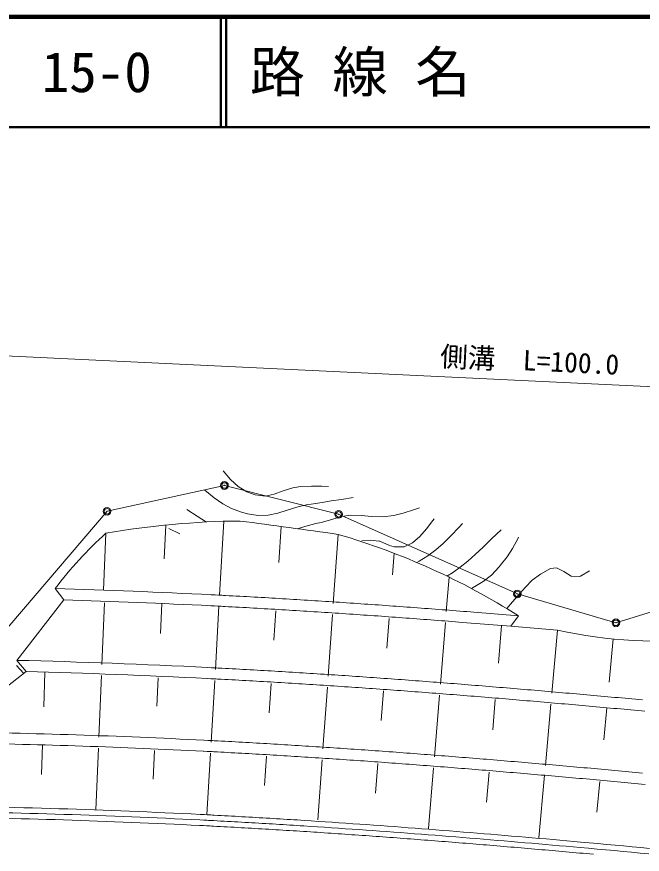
# Model space of a CAD drawing. Units: millimetres, scale not verified. Extents: x 40000 to 1780024, y 20000 to 394439.
# Drawn here: x 159261 to 215937, y 304077 to 380000 of the extents above; entities that cross this region are included whole.
import ezdxf
from ezdxf.enums import TextEntityAlignment as Align

# ---------------------------------------------------------------- set-up
doc = ezdxf.new("R2010")
doc.units = ezdxf.units.MM
doc.header["$LTSCALE"] = 1000
doc.header["$PDMODE"] = 32
doc.header["$PDSIZE"] = 500
for name, color, linetype, lineweight in [('M-BGD', 7, 'Continuous', 13), ('M-BMK-ROW', 30, 'Continuous', 13), ('M-STR-HTXT', 7, 'Continuous', 13), ('M-TTL', 1, 'Continuous', 35), ('M-TTL-LINE', 7, 'Continuous', 50)]:
    doc.layers.add(name, color=color, linetype=linetype, lineweight=lineweight)
doc.layers.add('M-TTL-TXT', color=7, linetype='Continuous')
doc.styles.add('ＭＳ ゴシック', font='')
doc.styles.get('ＭＳ ゴシック').set_extended_font_data('MS Gothic')

msp = doc.modelspace()

# ---------------------------------------------------------------- linework, layer by layer
at = {"layer": 'M-BGD'}
for p, q in [((177959, 338839), (178635, 338051)), ((178635, 338051), (179313, 337421)), ((179313, 337421), (180101, 336937)), ((183406, 337010), (184269, 337291)), ((184269, 337291), (185011, 337404)), ((185011, 337404), (185979, 337446)), ((185979, 337446), (186899, 337434)), ((186899, 337434), (187508, 337404)), ((176315, 337090), (177153, 336396)), ((177153, 336396), (177924, 335850)), ((180101, 336937), (180849, 336655)), ((180849, 336655), (181773, 336546)), ((181773, 336546), (182600, 336713)), ((182600, 336713), (183406, 337010)), ((188679, 336242), (189755, 336405)), ((177924, 335850), (178718, 335421)), ((184649, 335535), (185628, 335771)), ((185628, 335771), (185926, 335822)), ((185926, 335822), (186921, 335975)), ((186921, 335975), (187755, 336102)), ((187755, 336102), (188679, 336242)), ((174671, 335342), (175605, 334712)), ((178718, 335421), (179626, 335078)), ((179626, 335078), (180157, 334928)), ((180157, 334928), (181150, 334774)), ((182051, 334817), (182905, 334998)), ((182905, 334998), (183756, 335258)), ((183756, 335258), (184649, 335535)), ((188689, 334696), (189505, 334824)), ((189505, 334824), (190513, 334797)), ((193419, 334778), (194270, 334984)), ((194270, 334984), (195212, 335300)), ((195212, 335300), (195747, 335490)), ((175605, 334712), (176443, 334196)), ((177642, 327562), (178026, 334260)), ((181150, 334774), (182051, 334817)), ((186361, 334052), (186842, 334158)), ((186842, 334158), (187819, 334428)), ((187819, 334428), (188689, 334696)), ((190513, 334797), (191411, 334681)), ((191411, 334681), (192418, 334657)), ((192418, 334657), (193419, 334778)), ((196374, 333586), (196963, 334347)), ((196963, 334347), (197079, 334491)), ((199349, 333738), (199659, 334075)), ((172613, 330866), (172765, 333922)), ((173027, 333593), (174037, 333137)), ((183224, 333782), (183015, 330529)), ((184701, 333581), (185371, 333786)), ((185371, 333786), (186361, 334052)), ((195771, 332871), (196374, 333586)), ((198598, 332939), (199349, 333738)), ((203155, 333493), (202289, 332665)), ((167127, 328022), (167340, 333178)), ((187941, 326814), (188384, 333078)), ((190541, 332480), (191297, 332543)), ((191297, 332543), (192085, 332462)), ((195112, 332296), (195771, 332871)), ((197910, 332260), (198598, 332939)), ((202289, 332665), (201517, 331919)), ((204190, 331784), (204687, 332724)), ((204687, 332724), (204736, 332827)), ((192085, 332462), (192167, 332445)), ((192167, 332445), (193030, 332079)), ((193030, 332079), (193458, 331942)), ((193458, 331942), (194356, 331955)), ((194356, 331955), (195112, 332296)), ((197234, 331669), (197910, 332260)), ((201517, 331919), (200806, 331247)), ((203694, 331042), (204190, 331784)), ((193444, 331365), (193294, 329399)), ((195716, 330633), (196520, 331137)), ((196520, 331137), (197234, 331669)), ((200806, 331247), (200126, 330641)), ((203071, 330247), (203694, 331042)), ((195514, 330525), (195716, 330633)), ((200126, 330641), (199445, 330093)), ((198732, 329594), (198227, 329296)), ((199445, 330093), (198732, 329594)), ((202263, 329388), (202975, 330130)), ((202975, 330130), (203071, 330247)), ((207619, 329974), (206705, 329479)), ((208159, 330031), (207619, 329974)), ((208825, 329702), (208159, 330031)), ((209487, 329298), (208825, 329702)), ((211168, 329784), (210331, 329290)), ((198434, 329196), (198180, 326077)), ((200769, 328339), (201529, 328809)), ((201529, 328809), (202263, 329388)), ((205977, 328910), (205339, 328263)), ((206705, 329479), (205977, 328910)), ((210225, 329252), (209487, 329298)), ((210331, 329290), (210225, 329252)), ((163513, 327141), (162739, 328165)), ((200452, 328173), (200769, 328339)), ((205339, 328263), (204698, 327532)), ((204698, 327532), (204192, 326966)), ((163513, 327141), (159275, 321655)), ((166982, 321283), (167215, 326878)), ((172411, 326811), (172275, 324081)), ((177584, 326563), (177255, 320832)), ((204192, 326966), (203670, 326349)), ((182732, 326137), (182562, 323492)), ((187870, 325816), (187475, 320230)), ((192993, 325463), (192787, 322770)), ((198099, 325080), (197644, 319499)), ((204026, 324752), (204728, 325695)), ((202905, 321393), (203199, 324817)), ((208272, 324382), (204026, 324752)), ((207758, 318665), (208272, 324382)), ((212933, 319678), (213297, 323594)), ((159874, 320485), (159247, 321194)), ((160101, 320634), (159275, 321655)), ((160101, 320634), (153064, 315176)), ((159883, 320465), (159874, 320485)), ((161702, 317448), (161806, 320588)), ((166708, 314688), (166941, 320284)), ((172075, 320079), (171946, 317489)), ((177198, 319834), (176877, 314243)), ((182308, 319551), (182138, 316905)), ((187010, 313646), (187405, 319232)), ((192490, 318882), (192284, 316189)), ((197562, 318502), (197107, 312920)), ((202387, 315367), (202622, 318097)), ((207172, 312135), (207669, 317669)), ((212448, 314464), (212717, 317362)), ((161587, 313992), (161498, 311319)), ((166666, 313689), (166433, 308094)), ((171747, 313487), (171618, 310897)), ((176820, 313244), (176499, 307654)), ((181885, 312964), (181714, 310319)), ((186553, 307185), (186939, 312649)), ((191987, 312301), (191781, 309608)), ((197026, 311924), (196578, 306421)), ((202056, 311521), (201822, 308791)), ((206582, 305562), (207091, 311235)), ((212096, 310681), (211836, 307893)), ((176202, 307169), (175851, 307187)), ((176479, 307155), (176202, 307169)), ((176633, 307147), (176479, 307155)), ((176785, 307139), (176633, 307147)), ((176940, 307131), (176785, 307139)), ((177107, 307122), (176940, 307131)), ((177429, 307105), (177107, 307122)), ((177736, 307089), (177429, 307105)), ((178047, 307072), (177736, 307089)), ((178364, 307055), (178047, 307072)), ((178679, 307037), (178364, 307055)), ((178992, 307020), (178679, 307037)), ((179306, 307003), (178992, 307020)), ((179621, 306985), (179306, 307003)), ((179934, 306967), (179621, 306985)), ((180249, 306950), (179934, 306967)), ((180562, 306932), (180249, 306950)), ((180877, 306913), (180562, 306932)), ((181190, 306895), (180877, 306913)), ((181505, 306877), (181190, 306895)), ((181818, 306858), (181505, 306877)), ((182133, 306839), (181818, 306858)), ((182446, 306820), (182133, 306839)), ((182760, 306801), (182446, 306820)), ((183074, 306782), (182760, 306801)), ((183388, 306763), (183074, 306782)), ((183702, 306744), (183388, 306763)), ((184016, 306724), (183702, 306744)), ((184329, 306705), (184016, 306724)), ((184642, 306685), (184329, 306705)), ((184956, 306665), (184642, 306685)), ((185271, 306645), (184956, 306665)), ((185894, 306604), (185271, 306645)), ((186520, 306563), (185894, 306604)), ((187149, 306522), (186520, 306563)), ((187780, 306480), (187149, 306522)), ((188403, 306437), (187780, 306480)), ((189029, 306394), (188403, 306437)), ((189657, 306351), (189029, 306394)), ((190288, 306307), (189657, 306351)), ((190910, 306262), (190288, 306307)), ((191536, 306218), (190910, 306262)), ((192164, 306172), (191536, 306218)), ((192794, 306126), (192164, 306172)), ((193417, 306080), (192794, 306126)), ((194041, 306034), (193417, 306080)), ((194669, 305986), (194041, 306034)), ((195300, 305939), (194669, 305986)), ((195921, 305891), (195300, 305939)), ((196546, 305843), (195921, 305891)), ((197174, 305794), (196546, 305843)), ((197804, 305744), (197174, 305794)), ((198425, 305695), (197804, 305744)), ((199049, 305645), (198425, 305695)), ((199677, 305595), (199049, 305645)), ((200307, 305544), (199677, 305595)), ((200928, 305493), (200307, 305544)), ((201551, 305442), (200928, 305493)), ((202178, 305390), (201551, 305442)), ((202809, 305337), (202178, 305390)), ((203429, 305285), (202809, 305337)), ((204052, 305233), (203429, 305285)), ((204679, 305179), (204052, 305233)), ((205310, 305125), (204679, 305179)), ((205929, 305072), (205310, 305125)), ((206552, 305018), (205929, 305072)), ((207178, 304964), (206552, 305018)), ((207809, 304908), (207178, 304964)), ((208427, 304854), (207809, 304908)), ((209050, 304799), (208427, 304854)), ((209677, 304743), (209050, 304799)), ((210308, 304686), (209677, 304743)), ((211077, 304617), (210308, 304686)), ((211853, 304547), (211077, 304617)), ((212637, 304476), (211853, 304547)), ((213429, 304403), (212637, 304476)), ((214197, 304333), (213429, 304403)), ((214972, 304261), (214197, 304333)), ((215756, 304188), (214972, 304261)), ((216549, 304114), (215756, 304188))]:
    msp.add_line(p, q, dxfattribs=at)
for points in [[(204728, 325695), (200688, 326020), (200369, 326045), (200050, 326071), (199730, 326096), (199411, 326121), (199091, 326146), (198772, 326171), (198452, 326196), (198133, 326221), (197813, 326246), (197494, 326270), (197173, 326295), (196854, 326319), (196533, 326344), (196214, 326368), (195893, 326392), (195573, 326416), (195253, 326440), (194933, 326464), (194612, 326488), (194292, 326511), (193971, 326535), (193651, 326558), (193330, 326581), (193009, 326605), (192688, 326628), (192367, 326650), (192046, 326673), (191725, 326696), (191404, 326719), (191083, 326741), (190761, 326763), (190440, 326786), (190119, 326808), (189798, 326830), (189476, 326852), (189154, 326873), (188832, 326895), (188511, 326916), (188189, 326938), (187867, 326959), (187545, 326980), (187223, 327001), (186901, 327022), (186579, 327043), (186257, 327063), (185935, 327084), (185612, 327104), (185290, 327124), (184967, 327144), (184645, 327164), (184322, 327184), (183999, 327204), (183676, 327223), (183354, 327243), (183031, 327262), (182708, 327281), (182385, 327300), (182062, 327319), (181738, 327338), (181415, 327356), (181092, 327375), (180769, 327393), (180445, 327411), (180122, 327429), (179799, 327447), (179474, 327465), (179148, 327482), (178826, 327499), (178510, 327516), (178182, 327534), (178008, 327543), (177847, 327551), (177688, 327559), (177527, 327568), (177244, 327582), (176891, 327600)], [(204026, 324752), (199651, 325099), (199333, 325124), (199013, 325149), (198694, 325174), (198375, 325199), (198056, 325224), (197736, 325249), (197417, 325273), (197097, 325298), (196778, 325322), (196458, 325347), (196138, 325371), (195818, 325395), (195499, 325419), (195178, 325443), (194859, 325467), (194538, 325490), (194219, 325514), (193898, 325537), (193578, 325561), (193257, 325584), (192937, 325607), (192616, 325630), (192296, 325653), (191975, 325676), (191655, 325698), (191334, 325721), (191013, 325743), (190692, 325766), (190372, 325788), (190050, 325810), (189730, 325832), (189408, 325854), (189087, 325876), (188766, 325897), (188445, 325919), (188123, 325940), (187802, 325961), (187480, 325982), (187159, 326003), (186837, 326024), (186515, 326045), (186193, 326065), (185871, 326086), (185549, 326106), (185228, 326126), (184905, 326146), (184583, 326166), (184261, 326186), (183939, 326206), (183616, 326225), (183294, 326245), (182971, 326264), (182649, 326283), (182326, 326302), (182004, 326321), (181681, 326339), (181358, 326358), (181035, 326376), (180712, 326394), (180389, 326413), (180066, 326431), (179744, 326448), (179420, 326466), (179094, 326484), (178773, 326501), (178457, 326518), (178129, 326535), (177956, 326544), (177795, 326552), (177636, 326561), (177476, 326569), (177193, 326583), (176841, 326601)], [(215953, 318069), (215638, 318098), (215324, 318127), (215008, 318156), (214694, 318185), (214379, 318214), (214065, 318243), (213749, 318272), (213435, 318300), (213119, 318329), (212805, 318358), (212489, 318386), (212175, 318414), (211859, 318443), (211544, 318471), (211228, 318499), (210914, 318528), (210598, 318556), (210283, 318584), (209967, 318612), (209652, 318640), (209336, 318667), (209020, 318695), (208704, 318723), (208389, 318751), (208073, 318778), (207757, 318806), (207441, 318833), (207125, 318860), (206809, 318888), (206493, 318915), (206177, 318942), (205861, 318969), (205544, 318996), (205229, 319023), (204912, 319049), (204596, 319076), (204279, 319103), (203963, 319129), (203646, 319156), (203330, 319182), (203013, 319208), (202697, 319234), (202379, 319261), (202063, 319286), (201746, 319312), (201429, 319338), (201112, 319364), (200795, 319390), (200478, 319415), (200161, 319441), (199844, 319466), (199527, 319491), (199209, 319516), (198892, 319542), (198575, 319567), (198258, 319591), (197940, 319616), (197623, 319641), (197305, 319665), (196987, 319690), (196669, 319714), (196352, 319739), (196034, 319763), (195716, 319787), (195398, 319811), (195081, 319835), (194762, 319858), (194445, 319882), (194126, 319906), (193808, 319929), (193490, 319952), (193172, 319975), (192853, 319999), (192535, 320022), (192216, 320044), (191898, 320067), (191579, 320090), (191261, 320112), (190942, 320135), (190624, 320157), (190305, 320179), (189986, 320201), (189667, 320223), (189349, 320245), (189029, 320267), (188711, 320288), (188391, 320310), (188072, 320331), (187753, 320352), (187434, 320373), (187114, 320394), (186795, 320415), (186476, 320436), (186157, 320456), (185837, 320477), (185518, 320497), (185198, 320517), (184878, 320537), (184558, 320557), (184239, 320577), (183919, 320597), (183599, 320616), (183279, 320635), (182959, 320655), (182639, 320674), (182319, 320693), (181999, 320711), (181679, 320730), (181359, 320749), (181039, 320767), (180718, 320785), (180398, 320803), (180077, 320821), (179757, 320839), (179437, 320857), (179116, 320874), (178792, 320892), (178474, 320909), (178161, 320926), (177835, 320943), (177663, 320952), (177504, 320960), (177347, 320968), (177188, 320976), (176907, 320991), (176556, 321009)], [(216174, 317044), (215861, 317074), (215546, 317103), (215232, 317132), (214917, 317161), (214603, 317189), (214288, 317218), (213974, 317247), (213658, 317276), (213344, 317304), (213029, 317333), (212715, 317362), (212399, 317390), (212085, 317419), (211769, 317447), (211455, 317475), (211139, 317503), (210825, 317532), (210509, 317560), (210194, 317588), (209878, 317616), (209564, 317643), (209248, 317671), (208933, 317699), (208617, 317727), (208302, 317754), (207986, 317782), (207671, 317809), (207355, 317837), (207039, 317864), (206723, 317891), (206408, 317918), (206092, 317945), (205776, 317972), (205460, 317999), (205144, 318026), (204828, 318053), (204512, 318080), (204195, 318106), (203880, 318133), (203563, 318159), (203247, 318185), (202930, 318212), (202614, 318238), (202298, 318264), (201981, 318290), (201664, 318316), (201348, 318342), (201031, 318367), (200715, 318393), (200398, 318418), (200081, 318444), (199764, 318469), (199448, 318494), (199130, 318520), (198814, 318545), (198496, 318570), (198180, 318594), (197862, 318619), (197545, 318644), (197228, 318668), (196911, 318693), (196593, 318717), (196276, 318741), (195958, 318766), (195641, 318790), (195323, 318814), (195006, 318837), (194688, 318861), (194371, 318885), (194052, 318908), (193735, 318932), (193417, 318955), (193099, 318978), (192781, 319001), (192463, 319024), (192145, 319047), (191827, 319070), (191509, 319092), (191191, 319115), (190872, 319137), (190554, 319159), (190236, 319182), (189918, 319204), (189599, 319226), (189281, 319247), (188962, 319269), (188643, 319291), (188324, 319312), (188006, 319333), (187687, 319354), (187368, 319375), (187049, 319396), (186731, 319417), (186411, 319438), (186093, 319458), (185773, 319479), (185454, 319499), (185135, 319519), (184816, 319539), (184497, 319559), (184178, 319579), (183858, 319598), (183539, 319618), (183219, 319637), (182900, 319656), (182580, 319675), (182261, 319694), (181941, 319713), (181621, 319732), (181301, 319750), (180982, 319769), (180661, 319787), (180342, 319805), (180021, 319823), (179702, 319841), (179382, 319858), (179062, 319876), (178739, 319893), (178421, 319910), (178108, 319927), (177782, 319944), (177611, 319953), (177452, 319961), (177296, 319969), (177137, 319978), (176856, 319992), (176505, 320010)], [(215971, 311439), (215657, 311468), (215345, 311497), (215031, 311526), (214718, 311555), (214404, 311584), (214091, 311613), (213777, 311642), (213464, 311670), (213150, 311699), (212837, 311727), (212523, 311756), (212210, 311784), (211895, 311813), (211582, 311841), (211268, 311869), (210955, 311898), (210640, 311926), (210327, 311954), (210012, 311982), (209699, 312010), (209384, 312037), (209071, 312065), (208756, 312093), (208443, 312121), (208128, 312148), (207815, 312176), (207500, 312203), (207186, 312230), (206871, 312258), (206558, 312285), (206243, 312312), (205929, 312339), (205614, 312366), (205300, 312393), (204985, 312419), (204671, 312446), (204356, 312473), (204042, 312499), (203727, 312526), (203413, 312552), (203098, 312578), (202783, 312605), (202468, 312631), (202154, 312657), (201839, 312683), (201524, 312709), (201209, 312734), (200894, 312760), (200579, 312786), (200264, 312811), (199949, 312836), (199634, 312862), (199319, 312887), (199004, 312912), (198688, 312937), (198373, 312962), (198058, 312987), (197743, 313011), (197427, 313036), (197112, 313061), (196796, 313085), (196481, 313109), (196165, 313134), (195850, 313158), (195534, 313182), (195219, 313206), (194903, 313229), (194588, 313253), (194272, 313277), (193956, 313300), (193640, 313323), (193325, 313347), (193009, 313370), (192693, 313393), (192377, 313416), (192061, 313439), (191745, 313461), (191429, 313484), (191113, 313506), (190797, 313529), (190480, 313551), (190165, 313573), (189848, 313595), (189532, 313617), (189216, 313639), (188900, 313660), (188583, 313682), (188267, 313703), (187950, 313724), (187634, 313746), (187317, 313767), (187001, 313788), (186684, 313808), (186368, 313829), (186051, 313849), (185734, 313870), (185417, 313890), (185101, 313910), (184784, 313930), (184467, 313950), (184150, 313970), (183833, 313989), (183516, 314009), (183199, 314028), (182882, 314047), (182565, 314066), (182248, 314085), (181931, 314104), (181613, 314123), (181296, 314141), (180979, 314160), (180662, 314178), (180344, 314196), (180027, 314214), (179709, 314232), (179392, 314249), (179076, 314267), (178757, 314284), (178437, 314301), (178122, 314318), (177812, 314335), (177488, 314352), (177318, 314361), (177161, 314369), (177007, 314377), (176850, 314385), (176571, 314399), (176220, 314417)], [(216191, 310414), (215879, 310444), (215565, 310473), (215253, 310502), (214939, 310531), (214626, 310559), (214312, 310588), (214000, 310617), (213686, 310646), (213373, 310674), (213059, 310703), (212746, 310732), (212432, 310760), (212119, 310789), (211805, 310817), (211492, 310845), (211178, 310873), (210865, 310902), (210551, 310930), (210238, 310958), (209924, 310986), (209611, 311014), (209296, 311041), (208983, 311069), (208669, 311097), (208355, 311124), (208041, 311152), (207728, 311179), (207413, 311207), (207100, 311234), (206785, 311261), (206472, 311288), (206157, 311316), (205843, 311343), (205529, 311369), (205215, 311396), (204900, 311423), (204587, 311450), (204272, 311476), (203958, 311503), (203643, 311529), (203329, 311556), (203015, 311582), (202701, 311608), (202386, 311634), (202072, 311660), (201757, 311686), (201442, 311712), (201127, 311738), (200813, 311763), (200498, 311789), (200184, 311814), (199869, 311840), (199554, 311865), (199239, 311890), (198925, 311915), (198609, 311940), (198295, 311965), (197980, 311990), (197665, 312015), (197350, 312039), (197035, 312064), (196719, 312088), (196405, 312112), (196089, 312136), (195774, 312161), (195459, 312185), (195144, 312208), (194828, 312232), (194513, 312256), (194197, 312279), (193882, 312303), (193567, 312326), (193252, 312349), (192936, 312373), (192621, 312396), (192305, 312418), (191989, 312441), (191673, 312464), (191358, 312486), (191042, 312509), (190727, 312531), (190411, 312553), (190095, 312575), (189779, 312597), (189463, 312619), (189147, 312641), (188832, 312663), (188515, 312684), (188200, 312705), (187883, 312727), (187567, 312748), (187251, 312769), (186935, 312790), (186619, 312810), (186303, 312831), (185986, 312852), (185670, 312872), (185354, 312892), (185037, 312912), (184721, 312932), (184405, 312952), (184088, 312972), (183772, 312991), (183455, 313011), (183139, 313030), (182822, 313049), (182505, 313068), (182188, 313087), (181872, 313106), (181555, 313124), (181238, 313143), (180921, 313161), (180605, 313179), (180288, 313197), (179971, 313215), (179654, 313233), (179337, 313251), (179021, 313268), (178703, 313285), (178383, 313303), (178069, 313320), (177759, 313336), (177436, 313353), (177266, 313362), (177109, 313370), (176955, 313378), (176798, 313386), (176520, 313401), (176169, 313418)], [(216599, 304611), (215806, 304686), (215022, 304758), (214246, 304830), (213479, 304901), (212687, 304973), (211903, 305045), (211127, 305115), (210357, 305184), (209726, 305241), (209099, 305296), (208477, 305351), (207859, 305406), (207228, 305461), (206601, 305516), (205978, 305570), (205359, 305623), (204729, 305677), (204102, 305730), (203478, 305783), (202859, 305835), (202228, 305887), (201601, 305939), (200977, 305991), (200357, 306041), (199726, 306092), (199099, 306143), (198475, 306193), (197854, 306242), (197223, 306291), (196596, 306340), (195971, 306389), (195350, 306436), (194719, 306484), (194091, 306531), (193466, 306578), (192844, 306624), (192213, 306670), (191585, 306715), (190960, 306760), (190337, 306804), (189706, 306848), (189078, 306892), (188453, 306935), (187829, 306977), (187198, 307019), (186570, 307061), (185944, 307102), (185320, 307142), (185006, 307162), (184692, 307182), (184378, 307202), (184065, 307222), (183751, 307241), (183438, 307261), (183123, 307280), (182810, 307299), (182496, 307318), (182182, 307337), (181868, 307356), (181554, 307374), (181240, 307393), (180926, 307411), (180612, 307429), (180298, 307447), (179984, 307465), (179670, 307483), (179355, 307500), (179042, 307518), (178729, 307535), (178414, 307552), (178097, 307569), (177785, 307586), (177479, 307602), (177157, 307619), (176990, 307628), (176835, 307636), (176683, 307644), (176528, 307652), (176251, 307666), (175900, 307684)], [(211512, 304076), (211199, 304104), (210887, 304132), (210575, 304161), (210263, 304188), (209950, 304217), (209639, 304244), (209326, 304272), (209015, 304300), (208702, 304328), (208390, 304355), (208077, 304383), (207766, 304410), (207453, 304438), (207141, 304465), (206828, 304492), (206516, 304519), (206204, 304546), (205892, 304573), (205579, 304600), (205267, 304627), (204954, 304654), (204642, 304681), (204329, 304707), (204017, 304734), (203704, 304760), (203392, 304787), (203079, 304813), (202767, 304839), (202454, 304865), (202142, 304891), (201829, 304917), (201517, 304943), (201204, 304969), (200892, 304994), (200579, 305020), (200267, 305045), (199954, 305071), (199641, 305096), (199328, 305121), (199016, 305146), (198703, 305171), (198390, 305196), (198077, 305221), (197765, 305246), (197452, 305271), (197139, 305295), (196826, 305320), (196514, 305344), (196200, 305368), (195888, 305392), (195575, 305416), (195262, 305440), (194949, 305464), (194636, 305488), (194323, 305511), (194010, 305535), (193697, 305558), (193384, 305581), (193071, 305604), (192758, 305628), (192444, 305650), (192132, 305673), (191818, 305696), (191505, 305719), (191192, 305741), (190879, 305763), (190566, 305786), (190253, 305808), (189939, 305830), (189626, 305852), (189313, 305874), (189000, 305895), (188686, 305917), (188373, 305938), (188059, 305960), (187746, 305981), (187433, 306002), (187119, 306023), (186806, 306044), (186493, 306064), (186179, 306085), (185866, 306105), (185552, 306126), (185239, 306146), (184925, 306166), (184612, 306186), (184298, 306205), (183984, 306225), (183671, 306245), (183357, 306264), (183043, 306283), (182730, 306302), (182416, 306321), (182103, 306340), (181789, 306359), (181475, 306377), (181161, 306396), (180848, 306414), (180534, 306432), (180220, 306450), (179906, 306468), (179592, 306486), (179278, 306504), (178965, 306521), (178652, 306538), (178337, 306555), (178020, 306573), (177709, 306589), (177403, 306606), (177081, 306623), (176914, 306631), (176759, 306639), (176607, 306647), (176453, 306655), (176176, 306669), (175825, 306687)]]:
    msp.add_lwpolyline(points, dxfattribs=at)
for centre, radius, start, end in [((180157, 259908), 74382, 90.50554, 99.9217), ((-635304, -5687098), 6076264, 82.2091, 82.29363), ((191598, 306292), 36211, 132.05845, 142.84124), ((170176, 270989), 64704, 57.72377, 73.65631), ((143310, -336491), 664940, 87.10597, 88.32566), ((143310, -336491), 663940, 87.10597, 88.25634), ((217616, 367581), 44198, 257.79435, 275.74996), ((143310, -336491), 658340, 87.10597, 88.61042), ((143310, -336491), 657340, 87.10597, 88.53631), ((143310, -336491), 651740, 87.10597, 89.14246), ((143310, -336491), 650740, 87.10597, 89.03074), ((143310, -336491), 645000, 87.10597, 89.37983), ((143310, -336491), 644500, 87.10597, 89.29982), ((143310, -336491), 644000, 87.10597, 89.29976)]:
    msp.add_arc(centre, radius, start, end, dxfattribs=at)
at = {"layer": 'M-BMK-ROW'}
for p, q in [((178082, 337507), (167446, 335170)), ((188428, 334894), (178082, 337507)), ((167446, 335170), (146331, 310495)), ((204626, 327677), (188428, 334894)), ((213553, 325057), (204626, 327677)), ((220797, 327314), (213553, 325057))]:
    msp.add_line(p, q, dxfattribs=at)
for centre in [(178082, 337507), (167446, 335170), (188428, 334894), (204626, 327677), (213553, 325057)]:
    msp.add_circle(centre, 350, dxfattribs=at)
for p in [(178082, 337507), (167446, 335170), (188428, 334894), (204626, 327677), (213553, 325057)]:
    msp.add_point(p, dxfattribs=at)
at = {"layer": 'M-STR-HTXT'}
msp.add_line((151191, 349579), (255055, 344664), dxfattribs=at)
at = {"layer": 'M-TTL', "color": 2, "lineweight": 140}
msp.add_line((680000, 380000), (40000, 380000), dxfattribs=at)
at = {"layer": 'M-TTL-LINE'}
for p, q in [((177750, 380000), (177750, 370000)), ((178250, 380000), (178250, 370000)), ((40000, 370000), (680000, 370000))]:
    msp.add_line(p, q, dxfattribs=at)

# ---------------------------------------------------------------- texts
at = {"layer": 'M-STR-HTXT', "style": 'ＭＳ ゴシック'}
msp.add_text('側溝\u3000L=100.0', height=1833, rotation=357.291, dxfattribs=at).set_placement((197565, 347766), align=Align.BOTTOM_LEFT)
at = {"layer": 'M-TTL-TXT', "style": 'ＭＳ ゴシック'}
for s, p in [('路 線 名', (180380, 375000)), ('15-0', (161521, 375000))]:
    msp.add_text(s, height=3666, dxfattribs=at).set_placement(p, align=Align.MIDDLE_LEFT)

doc.saveas('drawing.dxf')
